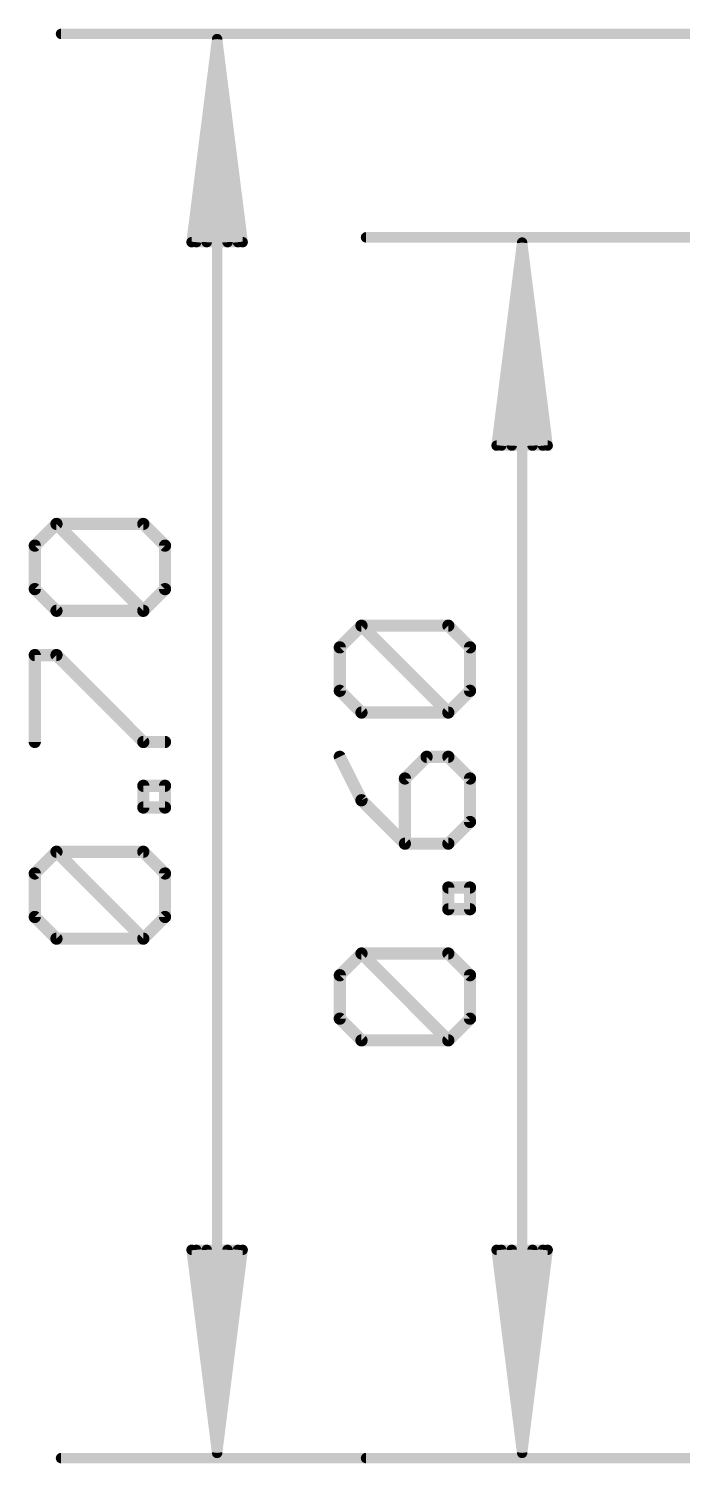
# Model space of a CAD drawing. Extents: x -8.7 to 63.3, y -0.1 to 30.3.
# Drawn here: x -8.7 to -0.54, y -0.07 to 17.85 of the extents above; entities that cross this region are included whole.
import ezdxf

# ---------------------------------------------------------------- set-up
doc = ezdxf.new("R2010")
doc.units = 0
doc.layers.add('47', color=253, linetype='CONTINUOUS')

msp = doc.modelspace()

# ---------------------------------------------------------------- linework, layer by layer
at = {"layer": '47'}
for points, const_width in [([(0, 17.78), (-8.3, 17.78)], 0.13), ([(-6.35, 17.715), (-6.6692, 15.18)], 0.13), ([(-6.35, 17.715), (-6.61, 15.18)], 0.13), ([(-6.35, 17.715), (-6.48, 15.18)], 0.13), ([(-6.35, 17.715), (-6.35, 0.065)], 0.13), ([(-6.0308, 15.18), (-6.35, 17.715)], 0.13), ([(-6.22, 15.18), (-6.35, 17.715)], 0.13), ([(-6.09, 15.18), (-6.35, 17.715)], 0.13), ([(-6.6692, 15.18), (-6.0308, 15.18)], 0.13), ([(2.54, 15.24), (-4.49, 15.24)], 0.13), ([(-2.54, 15.175), (-2.8592, 12.64)], 0.13), ([(-2.54, 15.175), (-2.8, 12.64)], 0.13), ([(-2.54, 15.175), (-2.67, 12.64)], 0.13), ([(-2.54, 15.175), (-2.54, 0.065)], 0.13), ([(-2.2208, 12.64), (-2.54, 15.175)], 0.13), ([(-2.41, 12.64), (-2.54, 15.175)], 0.13), ([(-2.28, 12.64), (-2.54, 15.175)], 0.13), ([(-2.8592, 12.64), (-2.2208, 12.64)], 0.13), ([(-8.6277, 11.3912), (-8.3565, 11.6624)], 0.1524), ([(-8.3565, 11.6624), (-7.2719, 11.6624)], 0.1524), ([(-7.2719, 10.5777), (-8.3565, 11.6624)], 0.1524), ([(-7.2719, 11.6624), (-7.0007, 11.3912)], 0.1524), ([(-8.6277, 10.8489), (-8.6277, 11.3912)], 0.1524), ([(-7.0007, 11.3912), (-7.0007, 10.8489)], 0.1524), ([(-8.3565, 10.5777), (-8.6277, 10.8489)], 0.1524), ([(-7.0007, 10.8489), (-7.2719, 10.5777)], 0.1524), ([(-7.2719, 10.5777), (-8.3565, 10.5777)], 0.1524), ([(-4.8177, 10.1212), (-4.5465, 10.3924)], 0.1524), ([(-4.5465, 10.3924), (-3.4619, 10.3924)], 0.1524), ([(-3.4619, 9.3077), (-4.5465, 10.3924)], 0.1524), ([(-3.4619, 10.3924), (-3.1907, 10.1212)], 0.1524), ([(-8.6277, 8.9405), (-8.6277, 10.0252)], 0.1524), ([(-8.6277, 10.0252), (-8.3565, 10.0252)], 0.1524), ([(-8.3565, 10.0252), (-7.2719, 8.9405)], 0.1524), ([(-4.8177, 9.5789), (-4.8177, 10.1212)], 0.1524), ([(-3.1907, 10.1212), (-3.1907, 9.5789)], 0.1524), ([(-4.5465, 9.3077), (-4.8177, 9.5789)], 0.1524), ([(-3.1907, 9.5789), (-3.4619, 9.3077)], 0.1524), ([(-3.4619, 9.3077), (-4.5465, 9.3077)], 0.1524), ([(-7.2719, 8.9405), (-7.0007, 8.9405)], 0.1524), ([(-4.8177, 8.7552), (-4.5465, 8.2129)], 0.1524), ([(-3.733, 8.7552), (-4.0042, 8.484)], 0.1524), ([(-3.4619, 8.7552), (-3.733, 8.7552)], 0.1524), ([(-3.1907, 8.484), (-3.4619, 8.7552)], 0.1524), ([(-7.2719, 8.122), (-7.2719, 8.3931)], 0.1524), ([(-7.2719, 8.3931), (-7.0007, 8.3931)], 0.1524), ([(-7.0007, 8.3931), (-7.0007, 8.122)], 0.1524), ([(-4.0042, 8.484), (-4.0042, 7.6705)], 0.1524), ([(-3.1907, 7.9417), (-3.1907, 8.484)], 0.1524), ([(-4.5465, 8.2129), (-4.0042, 7.6705)], 0.1524), ([(-7.0007, 8.122), (-7.2719, 8.122)], 0.1524), ([(-3.4619, 7.6705), (-3.1907, 7.9417)], 0.1524), ([(-4.0042, 7.6705), (-3.4619, 7.6705)], 0.1524), ([(-8.6277, 7.2983), (-8.3565, 7.5695)], 0.1524), ([(-8.3565, 7.5695), (-7.2719, 7.5695)], 0.1524), ([(-7.2719, 6.4848), (-8.3565, 7.5695)], 0.1524), ([(-7.2719, 7.5695), (-7.0007, 7.2983)], 0.1524), ([(-8.6277, 6.756), (-8.6277, 7.2983)], 0.1524), ([(-7.0007, 7.2983), (-7.0007, 6.756)], 0.1524), ([(-3.4619, 6.852), (-3.4619, 7.1231)], 0.1524), ([(-3.4619, 7.1231), (-3.1907, 7.1231)], 0.1524), ([(-3.1907, 7.1231), (-3.1907, 6.852)], 0.1524), ([(-8.3565, 6.4848), (-8.6277, 6.756)], 0.1524), ([(-7.0007, 6.756), (-7.2719, 6.4848)], 0.1524), ([(-3.1907, 6.852), (-3.4619, 6.852)], 0.1524), ([(-7.2719, 6.4848), (-8.3565, 6.4848)], 0.1524), ([(-4.8177, 6.0283), (-4.5465, 6.2995)], 0.1524), ([(-4.5465, 6.2995), (-3.4619, 6.2995)], 0.1524), ([(-3.4619, 5.2148), (-4.5465, 6.2995)], 0.1524), ([(-3.4619, 6.2995), (-3.1907, 6.0283)], 0.1524), ([(-4.8177, 5.486), (-4.8177, 6.0283)], 0.1524), ([(-3.1907, 6.0283), (-3.1907, 5.486)], 0.1524), ([(-4.5465, 5.2148), (-4.8177, 5.486)], 0.1524), ([(-3.1907, 5.486), (-3.4619, 5.2148)], 0.1524), ([(-3.4619, 5.2148), (-4.5465, 5.2148)], 0.1524), ([(-6.35, 0.065), (-6.6692, 2.6)], 0.13), ([(-6.6692, 2.6), (-6.0308, 2.6)], 0.13), ([(-6.35, 0.065), (-6.61, 2.6)], 0.13), ([(-6.35, 0.065), (-6.48, 2.6)], 0.13), ([(-6.0308, 2.6), (-6.35, 0.065)], 0.13), ([(-6.22, 2.6), (-6.35, 0.065)], 0.13), ([(-6.09, 2.6), (-6.35, 0.065)], 0.13), ([(-2.54, 0.065), (-2.8592, 2.6)], 0.13), ([(-2.8592, 2.6), (-2.2208, 2.6)], 0.13), ([(-2.54, 0.065), (-2.8, 2.6)], 0.13), ([(-2.54, 0.065), (-2.67, 2.6)], 0.13), ([(-2.2208, 2.6), (-2.54, 0.065)], 0.13), ([(-2.41, 2.6), (-2.54, 0.065)], 0.13), ([(-2.28, 2.6), (-2.54, 0.065)], 0.13), ([(0, 0), (-8.3, 0)], 0.13), ([(0, 0), (-4.49, 0)], 0.13)]:
    msp.add_lwpolyline(points, dxfattribs=dict(at, const_width=const_width))
for points, const_width in [([(-8.3, 17.8125, 1), (-8.3, 17.7475)], 0.065), ([(-6.3175, 17.715, 1), (-6.3825, 17.715)], 0.065), ([(-6.3178, 17.7191, 1), (-6.3822, 17.7109)], 0.065), ([(-6.3175, 17.7133, 1), (-6.3825, 17.7167)], 0.065), ([(-6.3175, 17.7167, 1), (-6.3825, 17.7133)], 0.065), ([(-6.3177, 17.7183, 1), (-6.3823, 17.7117)], 0.065), ([(-6.3177, 17.7117, 1), (-6.3823, 17.7183)], 0.065), ([(-6.3178, 17.7109, 1), (-6.3822, 17.7191)], 0.065), ([(-6.6692, 15.2125, 1), (-6.6692, 15.1475)], 0.065), ([(-6.0308, 15.1475, 1), (-6.0308, 15.2125)], 0.065), ([(-4.49, 15.2725, 1), (-4.49, 15.2075)], 0.065), ([(-2.5075, 15.175, 1), (-2.5725, 15.175)], 0.065), ([(-2.5078, 15.1791, 1), (-2.5722, 15.1709)], 0.065), ([(-2.5075, 15.1733, 1), (-2.5725, 15.1767)], 0.065), ([(-2.5075, 15.1767, 1), (-2.5725, 15.1733)], 0.065), ([(-2.5077, 15.1783, 1), (-2.5723, 15.1717)], 0.065), ([(-2.5077, 15.1717, 1), (-2.5723, 15.1783)], 0.065), ([(-2.5078, 15.1709, 1), (-2.5722, 15.1791)], 0.065), ([(-6.7015, 15.1841, 1), (-6.637, 15.1759)], 0.065), ([(-6.6423, 15.1833, 1), (-6.5777, 15.1767)], 0.065), ([(-6.5125, 15.1817, 1), (-6.4475, 15.1783)], 0.065), ([(-6.2525, 15.1783, 1), (-6.1875, 15.1817)], 0.065), ([(-6.1223, 15.1767, 1), (-6.0577, 15.1833)], 0.065), ([(-6.063, 15.1759, 1), (-5.9985, 15.1841)], 0.065), ([(-2.8915, 12.6441, 1), (-2.827, 12.6359)], 0.065), ([(-2.8592, 12.6725, 1), (-2.8592, 12.6075)], 0.065), ([(-2.8323, 12.6433, 1), (-2.7677, 12.6367)], 0.065), ([(-2.7025, 12.6417, 1), (-2.6375, 12.6383)], 0.065), ([(-2.4425, 12.6383, 1), (-2.3775, 12.6417)], 0.065), ([(-2.3123, 12.6367, 1), (-2.2477, 12.6433)], 0.065), ([(-2.253, 12.6359, 1), (-2.1885, 12.6441)], 0.065), ([(-2.2208, 12.6075, 1), (-2.2208, 12.6725)], 0.065), ([(-8.3296, 11.6893, 1), (-8.3835, 11.6354)], 0.0762), ([(-8.3565, 11.7005, 1), (-8.3565, 11.6243)], 0.0762), ([(-8.3296, 11.6354, 1), (-8.3835, 11.6893)], 0.0762), ([(-7.2449, 11.6893, 1), (-7.2988, 11.6354)], 0.0762), ([(-7.2719, 11.6243, 1), (-7.2719, 11.7005)], 0.0762), ([(-8.5896, 11.3912, 1), (-8.6658, 11.3912)], 0.0762), ([(-6.9626, 11.3912, 1), (-7.0388, 11.3912)], 0.0762), ([(-8.6546, 11.4181, 1), (-8.6007, 11.3643)], 0.0762), ([(-7.0276, 11.3643, 1), (-6.9738, 11.4181)], 0.0762), ([(-8.6007, 10.8758, 1), (-8.6546, 10.8219)], 0.0762), ([(-8.6658, 10.8489, 1), (-8.5896, 10.8489)], 0.0762), ([(-7.0388, 10.8489, 1), (-6.9626, 10.8489)], 0.0762), ([(-6.9738, 10.8219, 1), (-7.0276, 10.8758)], 0.0762), ([(-8.3565, 10.6158, 1), (-8.3565, 10.5396)], 0.0762), ([(-8.3835, 10.5508, 1), (-8.3296, 10.6046)], 0.0762), ([(-7.2988, 10.6046, 1), (-7.2449, 10.5508)], 0.0762), ([(-7.2988, 10.5508, 1), (-7.2449, 10.6046)], 0.0762), ([(-7.2719, 10.5396, 1), (-7.2719, 10.6158)], 0.0762), ([(-4.5196, 10.4193, 1), (-4.5735, 10.3654)], 0.0762), ([(-4.5465, 10.4305, 1), (-4.5465, 10.3543)], 0.0762), ([(-4.5196, 10.3654, 1), (-4.5735, 10.4193)], 0.0762), ([(-3.4349, 10.4193, 1), (-3.4888, 10.3654)], 0.0762), ([(-3.4619, 10.3543, 1), (-3.4619, 10.4305)], 0.0762), ([(-8.5896, 10.0252, 1), (-8.6658, 10.0252)], 0.0762), ([(-8.6277, 10.0633, 1), (-8.6277, 9.9871)], 0.0762), ([(-8.3296, 10.0521, 1), (-8.3835, 9.9983)], 0.0762), ([(-8.3565, 9.9871, 1), (-8.3565, 10.0633)], 0.0762), ([(-4.7796, 10.1212, 1), (-4.8558, 10.1212)], 0.0762), ([(-4.8446, 10.1481, 1), (-4.7907, 10.0943)], 0.0762), ([(-3.1526, 10.1212, 1), (-3.2288, 10.1212)], 0.0762), ([(-3.2176, 10.0943, 1), (-3.1638, 10.1481)], 0.0762), ([(-4.7907, 9.6058, 1), (-4.8446, 9.5519)], 0.0762), ([(-4.8558, 9.5789, 1), (-4.7796, 9.5789)], 0.0762), ([(-3.2288, 9.5789, 1), (-3.1526, 9.5789)], 0.0762), ([(-3.1638, 9.5519, 1), (-3.2176, 9.6058)], 0.0762), ([(-4.5465, 9.3458, 1), (-4.5465, 9.2696)], 0.0762), ([(-4.5735, 9.2808, 1), (-4.5196, 9.3346)], 0.0762), ([(-3.4888, 9.3346, 1), (-3.4349, 9.2808)], 0.0762), ([(-3.4888, 9.2808, 1), (-3.4349, 9.3346)], 0.0762), ([(-3.4619, 9.2696, 1), (-3.4619, 9.3458)], 0.0762), ([(-8.6658, 8.9405, 1), (-8.5896, 8.9405)], 0.0762), ([(-7.2719, 8.9786, 1), (-7.2719, 8.9024)], 0.0762), ([(-7.2988, 8.9136, 1), (-7.2449, 8.9675)], 0.0762), ([(-7.0007, 8.9024, 1), (-7.0007, 8.9786)], 0.0762), ([(-4.7836, 8.7722, 1), (-4.8518, 8.7382)], 0.0762), ([(-3.733, 8.7933, 1), (-3.733, 8.7171)], 0.0762), ([(-3.7061, 8.7283, 1), (-3.76, 8.7821)], 0.0762), ([(-3.4349, 8.7821, 1), (-3.4888, 8.7283)], 0.0762), ([(-3.4619, 8.7171, 1), (-3.4619, 8.7933)], 0.0762), ([(-7.2338, 8.3931, 1), (-7.31, 8.3931)], 0.0762), ([(-7.2719, 8.4312, 1), (-7.2719, 8.355)], 0.0762), ([(-6.9626, 8.3931, 1), (-7.0388, 8.3931)], 0.0762), ([(-7.0007, 8.355, 1), (-7.0007, 8.4312)], 0.0762), ([(-3.9661, 8.484, 1), (-4.0423, 8.484)], 0.0762), ([(-4.0311, 8.511, 1), (-3.9773, 8.4571)], 0.0762), ([(-3.1526, 8.484, 1), (-3.2288, 8.484)], 0.0762), ([(-3.2176, 8.4571, 1), (-3.1638, 8.511)], 0.0762), ([(-4.5196, 8.2398, 1), (-4.5735, 8.1859)], 0.0762), ([(-4.5806, 8.1958, 1), (-4.5124, 8.2299)], 0.0762), ([(-7.2719, 8.1601, 1), (-7.2719, 8.0839)], 0.0762), ([(-7.31, 8.122, 1), (-7.2338, 8.122)], 0.0762), ([(-7.0388, 8.122, 1), (-6.9626, 8.122)], 0.0762), ([(-7.0007, 8.0839, 1), (-7.0007, 8.1601)], 0.0762), ([(-3.2288, 7.9417, 1), (-3.1526, 7.9417)], 0.0762), ([(-3.1638, 7.9148, 1), (-3.2176, 7.9686)], 0.0762), ([(-4.0042, 7.7086, 1), (-4.0042, 7.6324)], 0.0762), ([(-4.0423, 7.6705, 1), (-3.9661, 7.6705)], 0.0762), ([(-4.0311, 7.6436, 1), (-3.9773, 7.6975)], 0.0762), ([(-3.4888, 7.6975, 1), (-3.4349, 7.6436)], 0.0762), ([(-3.4619, 7.6324, 1), (-3.4619, 7.7086)], 0.0762), ([(-8.3296, 7.5964, 1), (-8.3835, 7.5425)], 0.0762), ([(-8.3565, 7.6076, 1), (-8.3565, 7.5314)], 0.0762), ([(-8.3296, 7.5425, 1), (-8.3835, 7.5964)], 0.0762), ([(-7.2449, 7.5964, 1), (-7.2988, 7.5425)], 0.0762), ([(-7.2719, 7.5314, 1), (-7.2719, 7.6076)], 0.0762), ([(-8.5896, 7.2983, 1), (-8.6658, 7.2983)], 0.0762), ([(-8.6546, 7.3252, 1), (-8.6007, 7.2714)], 0.0762), ([(-6.9626, 7.2983, 1), (-7.0388, 7.2983)], 0.0762), ([(-7.0276, 7.2714, 1), (-6.9738, 7.3252)], 0.0762), ([(-3.4238, 7.1231, 1), (-3.5, 7.1231)], 0.0762), ([(-3.4619, 7.1612, 1), (-3.4619, 7.085)], 0.0762), ([(-3.1526, 7.1231, 1), (-3.2288, 7.1231)], 0.0762), ([(-3.1907, 7.085, 1), (-3.1907, 7.1612)], 0.0762), ([(-8.6007, 6.7829, 1), (-8.6546, 6.729)], 0.0762), ([(-6.9738, 6.729, 1), (-7.0276, 6.7829)], 0.0762), ([(-3.4619, 6.8901, 1), (-3.4619, 6.8139)], 0.0762), ([(-3.5, 6.852, 1), (-3.4238, 6.852)], 0.0762), ([(-3.2288, 6.852, 1), (-3.1526, 6.852)], 0.0762), ([(-3.1907, 6.8139, 1), (-3.1907, 6.8901)], 0.0762), ([(-8.6658, 6.756, 1), (-8.5896, 6.756)], 0.0762), ([(-7.0388, 6.756, 1), (-6.9626, 6.756)], 0.0762), ([(-8.3565, 6.5229, 1), (-8.3565, 6.4467)], 0.0762), ([(-8.3835, 6.4579, 1), (-8.3296, 6.5118)], 0.0762), ([(-7.2988, 6.5118, 1), (-7.2449, 6.4579)], 0.0762), ([(-7.2988, 6.4579, 1), (-7.2449, 6.5118)], 0.0762), ([(-7.2719, 6.4467, 1), (-7.2719, 6.5229)], 0.0762), ([(-4.5196, 6.3264, 1), (-4.5735, 6.2725)], 0.0762), ([(-4.5465, 6.3376, 1), (-4.5465, 6.2614)], 0.0762), ([(-4.5196, 6.2725, 1), (-4.5735, 6.3264)], 0.0762), ([(-3.4349, 6.3264, 1), (-3.4888, 6.2725)], 0.0762), ([(-3.4619, 6.2614, 1), (-3.4619, 6.3376)], 0.0762), ([(-4.7796, 6.0283, 1), (-4.8558, 6.0283)], 0.0762), ([(-4.8446, 6.0552, 1), (-4.7907, 6.0014)], 0.0762), ([(-3.1526, 6.0283, 1), (-3.2288, 6.0283)], 0.0762), ([(-3.2176, 6.0014, 1), (-3.1638, 6.0552)], 0.0762), ([(-4.7907, 5.5129, 1), (-4.8446, 5.459)], 0.0762), ([(-3.1638, 5.459, 1), (-3.2176, 5.5129)], 0.0762), ([(-4.8558, 5.486, 1), (-4.7796, 5.486)], 0.0762), ([(-3.2288, 5.486, 1), (-3.1526, 5.486)], 0.0762), ([(-4.5465, 5.2529, 1), (-4.5465, 5.1767)], 0.0762), ([(-4.5735, 5.1879, 1), (-4.5196, 5.2418)], 0.0762), ([(-3.4888, 5.2418, 1), (-3.4349, 5.1879)], 0.0762), ([(-3.4888, 5.1879, 1), (-3.4349, 5.2418)], 0.0762), ([(-3.4619, 5.1767, 1), (-3.4619, 5.2529)], 0.0762), ([(-6.637, 2.6041, 1), (-6.7015, 2.5959)], 0.065), ([(-6.6692, 2.6325, 1), (-6.6692, 2.5675)], 0.065), ([(-6.5777, 2.6033, 1), (-6.6423, 2.5967)], 0.065), ([(-6.4475, 2.6017, 1), (-6.5125, 2.5983)], 0.065), ([(-6.1875, 2.5983, 1), (-6.2525, 2.6017)], 0.065), ([(-6.0577, 2.5967, 1), (-6.1223, 2.6033)], 0.065), ([(-5.9985, 2.5959, 1), (-6.063, 2.6041)], 0.065), ([(-6.0308, 2.5675, 1), (-6.0308, 2.6325)], 0.065), ([(-2.827, 2.6041, 1), (-2.8915, 2.5959)], 0.065), ([(-2.8592, 2.6325, 1), (-2.8592, 2.5675)], 0.065), ([(-2.7677, 2.6033, 1), (-2.8323, 2.5967)], 0.065), ([(-2.6375, 2.6017, 1), (-2.7025, 2.5983)], 0.065), ([(-2.3775, 2.5983, 1), (-2.4425, 2.6017)], 0.065), ([(-2.2477, 2.5967, 1), (-2.3123, 2.6033)], 0.065), ([(-2.1885, 2.5959, 1), (-2.253, 2.6041)], 0.065), ([(-2.2208, 2.5675, 1), (-2.2208, 2.6325)], 0.065), ([(-8.3, 0.0325, 1), (-8.3, -0.0325)], 0.065), ([(-6.3822, 0.0691, 1), (-6.3178, 0.0609)], 0.065), ([(-6.3823, 0.0683, 1), (-6.3177, 0.0617)], 0.065), ([(-6.3825, 0.0633, 1), (-6.3175, 0.0667)], 0.065), ([(-6.3825, 0.0667, 1), (-6.3175, 0.0633)], 0.065), ([(-6.3825, 0.065, 1), (-6.3175, 0.065)], 0.065), ([(-6.3823, 0.0617, 1), (-6.3177, 0.0683)], 0.065), ([(-6.3822, 0.0609, 1), (-6.3178, 0.0691)], 0.065), ([(-4.49, 0.0325, 1), (-4.49, -0.0325)], 0.065), ([(-2.5722, 0.0691, 1), (-2.5078, 0.0609)], 0.065), ([(-2.5723, 0.0683, 1), (-2.5077, 0.0617)], 0.065), ([(-2.5725, 0.0633, 1), (-2.5075, 0.0667)], 0.065), ([(-2.5725, 0.0667, 1), (-2.5075, 0.0633)], 0.065), ([(-2.5725, 0.065, 1), (-2.5075, 0.065)], 0.065), ([(-2.5723, 0.0617, 1), (-2.5077, 0.0683)], 0.065), ([(-2.5722, 0.0609, 1), (-2.5078, 0.0691)], 0.065)]:
    msp.add_lwpolyline(points, format="xyb", dxfattribs=dict(at, const_width=const_width))

doc.saveas('drawing.dxf')
